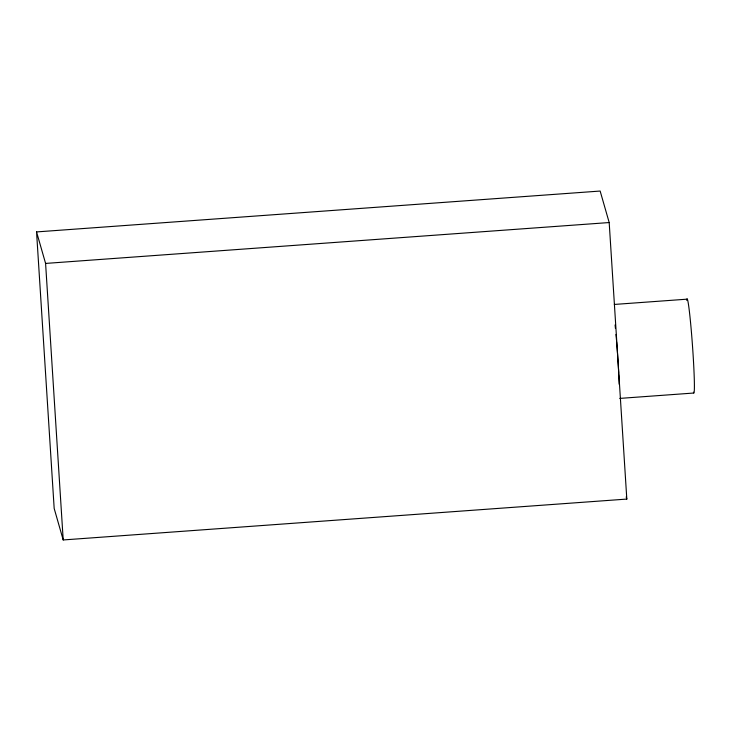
<?xml version="1.0" encoding="UTF-8"?>
<svg xmlns="http://www.w3.org/2000/svg" width="731" height="731" viewBox="0 0 731 731"><rect width="100%" height="100%" fill="white"/><g stroke="black" fill="none" stroke-linecap="round" stroke-linejoin="round"><path stroke-width="1.1" d="M36.55 231.919L600.151 191.047L609.188 222.544L626.814 499.081L63.204 539.953L54.176 508.456L36.55 231.919L45.587 263.425L63.204 539.953M45.587 263.425L609.188 222.544M614.332 304.443L687.204 299.162M619.769 398.404L693.774 393.031M626.193 496.906L626.814 499.081M615.091 324.948A47.131 2.019 85.9 0 1 615.429 328.365M615.986 334.423A47.131 2.019 85.9 0 1 616.452 339.741M616.626 341.916A47.131 2.019 85.9 0 1 618.718 373.422M618.773 374.601A47.131 2.019 85.9 0 1 619.166 384.259M686.711 300.322A47.131 2.019 85.9 0 1 692.458 345.352A47.131 2.019 85.9 0 1 693.427 392.181"/></g></svg>
